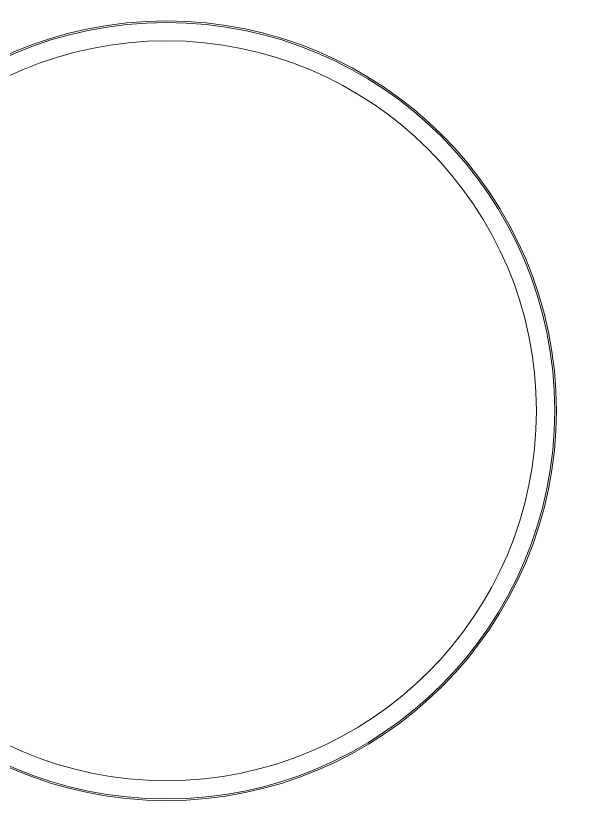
# Model space of a CAD drawing. Header units: millimetres. Extents: x 1177 to 4147, y 93 to 2194.
# Drawn here: x 1790.2 to 1876.2, y 1625.6 to 1745.6 of the extents above; entities that cross this region are included whole.
import ezdxf

# ---------------------------------------------------------------- set-up
doc = ezdxf.new("R2010")
doc.units = ezdxf.units.MM
doc.header["$LTSCALE"] = 0.1
doc.layers.get('0').update_dxf_attribs({"lineweight": 13})
doc.layers.add('标注', color=251, linetype='Continuous', lineweight=9)

msp = doc.modelspace()

# ---------------------------------------------------------------- linework, layer by layer
for radius in [57.96, 57.72, 55]:
    msp.add_circle((1812.49, 1686.89), radius)
for radius, start, end in [(196.75, 204.5623, 43.01), (177.33, 204.9054, 48.56), (177.05, 204.9052, 48.6494), (168.08, 204.7879, 51.5557), (165.45, 204.7068, 52.4482), (156.5, 204.2484, 55.6488), (156.25, 204.2314, 55.7417), (155.11, 204.1505, 56.1675), (155, 204.1424, 56.2088)]:
    msp.add_arc((1812.49, 1686.89), radius, start, end)
at = {"layer": '标注'}
msp.add_spline([(2027.49, 1819.18), (1864.3, 1806.37), (1766.77, 1737.15), (1658.76, 1615.8), (1597.49, 1595.16)], degree=3, dxfattribs=at)

doc.saveas('drawing.dxf')
